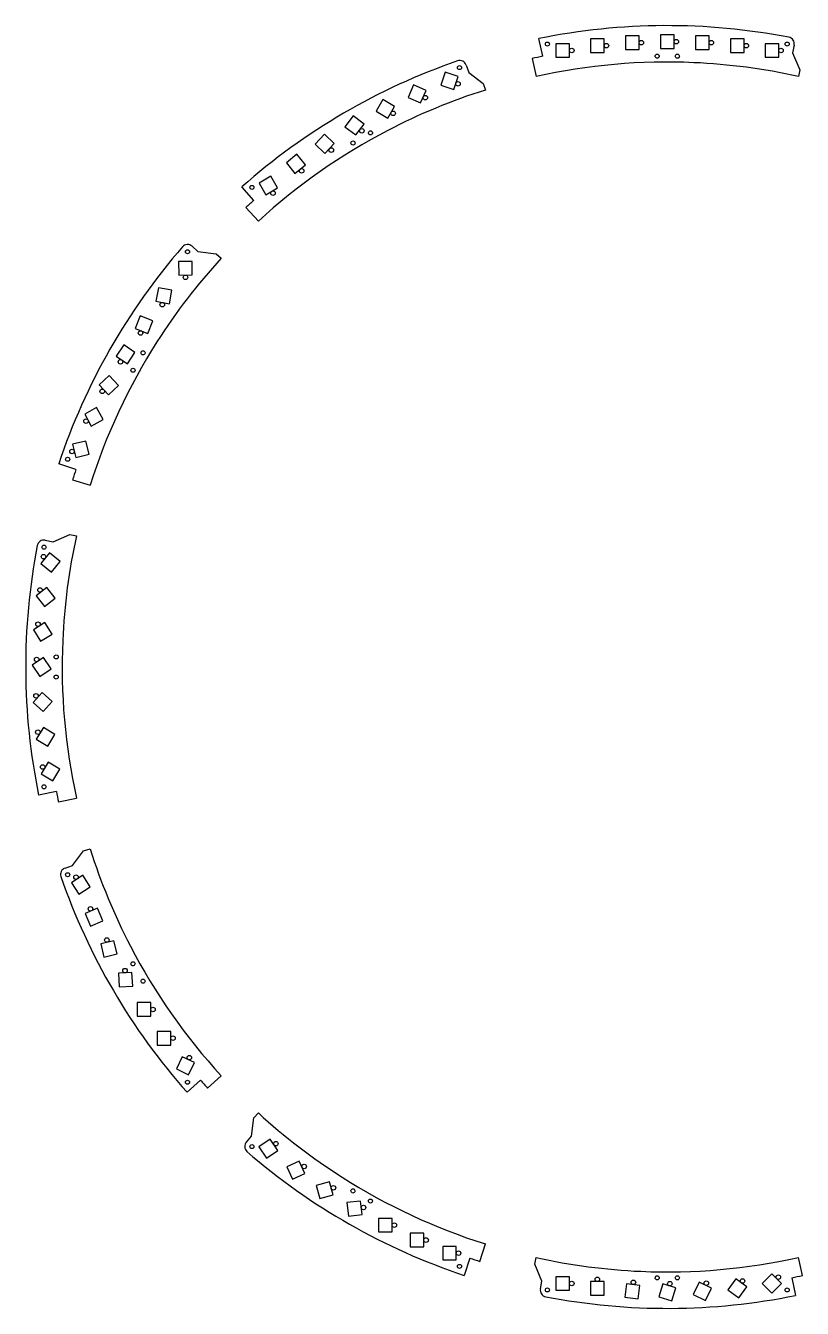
# Model space of a CAD drawing. Header units: millimetres. Extents: x -283 to 283, y -283 to 283.
# Drawn here: x -283 to 60, y -283 to 283 of the extents above; entities that cross this region are included whole.
import ezdxf

# ---------------------------------------------------------------- set-up
doc = ezdxf.new("R2010")
doc.units = ezdxf.units.MM
for name, color, linetype in [('Circle021', 7, 'CONTINUOUS'), ('Circle022', 7, 'CONTINUOUS'), ('Circle023', 7, 'CONTINUOUS'), ('Circle024', 7, 'CONTINUOUS'), ('Circle025', 7, 'CONTINUOUS'), ('Circle026', 7, 'CONTINUOUS'), ('Circle027', 7, 'CONTINUOUS'), ('Circle028', 7, 'CONTINUOUS'), ('Circle029', 7, 'CONTINUOUS'), ('Circle030', 7, 'CONTINUOUS'), ('Circle031', 7, 'CONTINUOUS'), ('Circle032', 7, 'CONTINUOUS'), ('Circle033', 7, 'CONTINUOUS'), ('Circle034', 7, 'CONTINUOUS'), ('Circle035', 7, 'CONTINUOUS'), ('Circle036', 7, 'CONTINUOUS'), ('Circle037', 7, 'CONTINUOUS'), ('Circle038', 7, 'CONTINUOUS'), ('Circle039', 7, 'CONTINUOUS'), ('Circle040', 7, 'CONTINUOUS'), ('Circle041', 7, 'CONTINUOUS'), ('Circle042', 7, 'CONTINUOUS'), ('Circle043', 7, 'CONTINUOUS'), ('Circle044', 7, 'CONTINUOUS'), ('Circle045', 7, 'CONTINUOUS'), ('Circle046', 7, 'CONTINUOUS'), ('Circle047', 7, 'CONTINUOUS'), ('Circle048', 7, 'CONTINUOUS'), ('Circle049', 7, 'CONTINUOUS'), ('Circle050', 7, 'CONTINUOUS'), ('Circle051', 7, 'CONTINUOUS'), ('Circle052', 7, 'CONTINUOUS'), ('Circle053', 7, 'CONTINUOUS'), ('Circle054', 7, 'CONTINUOUS'), ('Circle055', 7, 'CONTINUOUS'), ('Circle056', 7, 'CONTINUOUS'), ('Circle057', 7, 'CONTINUOUS'), ('Circle058', 7, 'CONTINUOUS'), ('Circle059', 7, 'CONTINUOUS'), ('Circle060', 7, 'CONTINUOUS'), ('Circle061', 7, 'CONTINUOUS'), ('Circle062', 7, 'CONTINUOUS'), ('Circle063', 7, 'CONTINUOUS'), ('Circle064', 7, 'CONTINUOUS'), ('Circle065', 7, 'CONTINUOUS'), ('Circle066', 7, 'CONTINUOUS'), ('Circle067', 7, 'CONTINUOUS'), ('Circle068', 7, 'CONTINUOUS'), ('Circle069', 7, 'CONTINUOUS'), ('inserts', 7, 'CONTINUOUS'), ('Rectangle021', 7, 'CONTINUOUS'), ('Rectangle022', 7, 'CONTINUOUS'), ('Rectangle023', 7, 'CONTINUOUS'), ('Rectangle024', 7, 'CONTINUOUS'), ('Rectangle025', 7, 'CONTINUOUS'), ('Rectangle026', 7, 'CONTINUOUS'), ('Rectangle027', 7, 'CONTINUOUS'), ('Rectangle028', 7, 'CONTINUOUS'), ('Rectangle029', 7, 'CONTINUOUS'), ('Rectangle030', 7, 'CONTINUOUS'), ('Rectangle031', 7, 'CONTINUOUS'), ('Rectangle032', 7, 'CONTINUOUS'), ('Rectangle033', 7, 'CONTINUOUS'), ('Rectangle034', 7, 'CONTINUOUS'), ('Rectangle035', 7, 'CONTINUOUS'), ('Rectangle036', 7, 'CONTINUOUS'), ('Rectangle037', 7, 'CONTINUOUS'), ('Rectangle038', 7, 'CONTINUOUS'), ('Rectangle039', 7, 'CONTINUOUS'), ('Rectangle040', 7, 'CONTINUOUS'), ('Rectangle041', 7, 'CONTINUOUS'), ('Rectangle042', 7, 'CONTINUOUS'), ('Rectangle043', 7, 'CONTINUOUS'), ('Rectangle044', 7, 'CONTINUOUS'), ('Rectangle045', 7, 'CONTINUOUS'), ('Rectangle046', 7, 'CONTINUOUS'), ('Rectangle047', 7, 'CONTINUOUS'), ('Rectangle048', 7, 'CONTINUOUS'), ('Rectangle049', 7, 'CONTINUOUS'), ('Rectangle050', 7, 'CONTINUOUS'), ('Rectangle051', 7, 'CONTINUOUS'), ('Rectangle052', 7, 'CONTINUOUS'), ('Rectangle053', 7, 'CONTINUOUS'), ('Rectangle054', 7, 'CONTINUOUS'), ('Rectangle055', 7, 'CONTINUOUS'), ('Rectangle056', 7, 'CONTINUOUS'), ('Rectangle057', 7, 'CONTINUOUS'), ('Rectangle058', 7, 'CONTINUOUS'), ('Rectangle059', 7, 'CONTINUOUS'), ('Rectangle060', 7, 'CONTINUOUS'), ('Rectangle061', 7, 'CONTINUOUS'), ('Rectangle062', 7, 'CONTINUOUS'), ('Rectangle063', 7, 'CONTINUOUS'), ('Rectangle064', 7, 'CONTINUOUS'), ('Rectangle065', 7, 'CONTINUOUS'), ('Rectangle066', 7, 'CONTINUOUS'), ('Rectangle067', 7, 'CONTINUOUS'), ('Rectangle068', 7, 'CONTINUOUS'), ('Rectangle069', 7, 'CONTINUOUS')]:
    doc.layers.add(name, color=color, linetype=linetype)

msp = doc.modelspace()

# ---------------------------------------------------------------- linework, layer by layer
at = {"layer": 'Circle021'}
msp.add_circle((50.15, 272.11), 1, dxfattribs=at)
at = {"layer": 'Circle022'}
msp.add_circle((34.85, 274.27), 1, dxfattribs=at)
at = {"layer": 'Circle023'}
msp.add_circle((19.45, 275.57), 1, dxfattribs=at)
at = {"layer": 'Circle024'}
msp.add_circle((4, 276), 1, dxfattribs=at)
at = {"layer": 'Circle025'}
msp.add_circle((-11.45, 275.57), 1, dxfattribs=at)
at = {"layer": 'Circle026'}
msp.add_circle((-26.85, 274.27), 1, dxfattribs=at)
at = {"layer": 'Circle027'}
msp.add_circle((-42.15, 272.11), 1, dxfattribs=at)
at = {"layer": 'Circle028'}
msp.add_circle((-92.3091, 257.424), 1, dxfattribs=at)
at = {"layer": 'Circle029'}
msp.add_circle((-106.771, 251.312), 1, dxfattribs=at)
at = {"layer": 'Circle030'}
msp.add_circle((-120.947, 244.368), 1, dxfattribs=at)
at = {"layer": 'Circle031'}
msp.add_circle((-134.785, 236.64), 1, dxfattribs=at)
at = {"layer": 'Circle032'}
msp.add_circle((-148.26, 228.165), 1, dxfattribs=at)
at = {"layer": 'Circle033'}
msp.add_circle((-161.337, 218.988), 1, dxfattribs=at)
at = {"layer": 'Circle034'}
msp.add_circle((-173.965, 209.148), 1, dxfattribs=at)
at = {"layer": 'Circle035'}
msp.add_circle((-212.567, 172.02), 1, dxfattribs=at)
at = {"layer": 'Circle036'}
msp.add_circle((-222.818, 159.915), 1, dxfattribs=at)
at = {"layer": 'Circle037'}
msp.add_circle((-232.396, 147.442), 1, dxfattribs=at)
at = {"layer": 'Circle038'}
msp.add_circle((-241.248, 134.678), 1, dxfattribs=at)
at = {"layer": 'Circle039'}
msp.add_circle((-249.296, 121.683), 1, dxfattribs=at)
at = {"layer": 'Circle040'}
msp.add_circle((-256.456, 108.495), 1, dxfattribs=at)
at = {"layer": 'Circle041'}
msp.add_circle((-262.619, 95.1528), 1, dxfattribs=at)
at = {"layer": 'Circle042'}
msp.add_circle((-275.206, 48.683), 1, dxfattribs=at)
at = {"layer": 'Circle043'}
msp.add_circle((-276.75, 33.9882), 1, dxfattribs=at)
at = {"layer": 'Circle044'}
msp.add_circle((-277.644, 18.87), 1, dxfattribs=at)
at = {"layer": 'Circle045'}
msp.add_circle((-278.234, 3.3181), 1, dxfattribs=at)
at = {"layer": 'Circle046'}
msp.add_circle((-278.522, -12.7512), 1, dxfattribs=at)
at = {"layer": 'Circle047'}
msp.add_circle((-277.692, -28.7785), 1, dxfattribs=at)
at = {"layer": 'Circle048'}
msp.add_circle((-275.564, -44.1331), 1, dxfattribs=at)
at = {"layer": 'Circle049'}
msp.add_circle((-260.902, -92.7308), 1, dxfattribs=at)
at = {"layer": 'Circle050'}
msp.add_circle((-254.507, -106.736), 1, dxfattribs=at)
at = {"layer": 'Circle051'}
msp.add_circle((-247.265, -120.511), 1, dxfattribs=at)
at = {"layer": 'Circle052'}
msp.add_circle((-239.234, -134.006), 1, dxfattribs=at)
at = {"layer": 'Circle053'}
msp.add_circle((-226.92, -151.16), 1, dxfattribs=at)
at = {"layer": 'Circle054'}
msp.add_circle((-218.1, -163.85), 1, dxfattribs=at)
at = {"layer": 'Circle055'}
msp.add_circle((-210.849, -172.414), 1, dxfattribs=at)
at = {"layer": 'Circle056'}
msp.add_circle((-172.684, -210.372), 1, dxfattribs=at)
at = {"layer": 'Circle057'}
msp.add_circle((-160.208, -220.447), 1, dxfattribs=at)
at = {"layer": 'Circle058'}
msp.add_circle((-147.303, -229.861), 1, dxfattribs=at)
at = {"layer": 'Circle059'}
msp.add_circle((-134.024, -238.578), 1, dxfattribs=at)
at = {"layer": 'Circle060'}
msp.add_circle((-120.41, -246.358), 1, dxfattribs=at)
at = {"layer": 'Circle061'}
msp.add_circle((-106.42, -252.95), 1, dxfattribs=at)
at = {"layer": 'Circle062'}
msp.add_circle((-92.09, -258.73), 1, dxfattribs=at)
at = {"layer": 'Circle063'}
msp.add_circle((-42.15, -272.11), 1, dxfattribs=at)
at = {"layer": 'Circle064'}
msp.add_circle((-30.88, -270.27), 1, dxfattribs=at)
at = {"layer": 'Circle065'}
msp.add_circle((-14.9501, -271.601), 1, dxfattribs=at)
at = {"layer": 'Circle066'}
msp.add_circle((1.13606, -272.165), 1, dxfattribs=at)
at = {"layer": 'Circle067'}
msp.add_circle((17.2217, -271.984), 1, dxfattribs=at)
at = {"layer": 'Circle068'}
msp.add_circle((33.2045, -271.036), 1, dxfattribs=at)
at = {"layer": 'Circle069'}
msp.add_circle((49.0103, -269.314), 1, dxfattribs=at)
at = {"layer": 'inserts'}
for p, q in [((-54.9684, 269.549), (-56.6323, 277.361)), ((55.9944, 274.446), (55.288, 271.021)), ((-59.584, 268.566), (-57.8305, 260.663)), ((55.288, 271.021), (58.4375, 263.6)), ((-88.7305, 265.674), (-87.6298, 262.355)), ((-87.6298, 262.355), (-81.1915, 257.503)), ((58.4375, 263.6), (57.8316, 260.662)), ((-81.1915, 257.503), (-80.2475, 254.656)), ((-182.378, 205.952), (-187.725, 211.885)), ((-185.884, 202.793), (-180.414, 196.825)), ((-209.68, 185.716), (-207.067, 183.391)), ((-207.067, 183.391), (-199.065, 182.408)), ((-199.065, 182.408), (-196.824, 180.415)), ((-260.92, 87.1705), (-268.518, 89.6354)), ((-262.377, 82.6819), (-254.656, 80.2486)), ((-271.021, 55.288), (-263.6, 58.4375)), ((-263.6, 58.4375), (-260.662, 57.8316)), ((-274.446, 55.9944), (-271.021, 55.288)), ((-269.549, -54.9684), (-277.361, -56.6323)), ((-268.566, -59.584), (-260.663, -57.8305)), ((-262.355, -87.6298), (-257.503, -81.1915)), ((-257.503, -81.1915), (-254.656, -80.2475)), ((-265.674, -88.7305), (-262.355, -87.6298)), ((-202.793, -185.884), (-196.825, -180.414)), ((-205.952, -182.378), (-211.885, -187.725)), ((-182.408, -199.065), (-180.415, -196.824)), ((-183.391, -207.067), (-182.408, -199.065)), ((-185.716, -209.68), (-183.391, -207.067)), ((-82.6819, -262.377), (-80.2486, -254.656)), ((-87.1705, -260.92), (-89.6354, -268.518)), ((-58.4375, -263.6), (-57.8316, -260.662)), ((-55.288, -271.021), (-58.4375, -263.6)), ((59.584, -268.566), (57.8305, -260.663)), ((-55.9944, -274.446), (-55.288, -271.021)), ((54.9684, -269.549), (56.6323, -277.361))]:
    msp.add_line(p, q, dxfattribs=at)
for centre in [(-52.8763, 274.962), (52.8763, 274.962), (-4.44461, 269.629), (-91.6888, 264.562), (-138.664, 231.284), (-183.273, 211.686), (-211.686, 183.273), (-235.728, 130.965), (-264.562, 91.6888), (-274.962, 52.8763), (-269.629, -4.44461), (-274.962, -52.8763), (-264.562, -91.6888), (-231.284, -138.664), (-211.686, -183.273), (-183.273, -211.686), (-130.965, -235.728), (-91.6888, -264.562), (4.44461, -269.629), (-52.8763, -274.962), (52.8763, -274.962)]:
    msp.add_circle(centre, 0.9, dxfattribs=at)
for centre, radius, start, end in [((0, 0), 283.084, 79.0771, 101.54), ((53.077, 275.033), 2.97587, -11.3739, 79.0771), ((0, 0), 283.084, 109.077, 131.54), ((-91.5505, 264.724), 2.97587, 18.6261, 109.077), ((0, 0), 275.097, 101.526, 102.509), ((0, 0), 275.097, 131.526, 132.509), ((0, 0), 283.084, 139.077, 161.54), ((-211.647, 183.483), 2.97587, 48.6261, 139.077), ((0, 0), 275.097, 161.526, 162.509), ((0, 0), 283.084, 169.077, -168.46), ((-275.033, 53.077), 2.97587, 78.6261, 169.077), ((0, 0), 275.097, -168.474, -167.491), ((-264.724, -91.5505), 2.97587, 108.626, -160.923), ((0, 0), 283.084, -160.923, -138.46), ((0, 0), 275.097, -138.474, -137.491), ((-183.483, -211.647), 2.97587, 138.626, -130.923), ((0, 0), 283.084, -130.923, -108.46), ((0, 0), 275.097, -108.474, -107.491), ((0, 0), 275.097, -78.4739, -77.491), ((-53.077, -275.033), 2.97587, 168.626, -100.923), ((0, 0), 283.084, -100.923, -78.4598)]:
    msp.add_arc(centre, radius, start, end, dxfattribs=at)
for points, knots in [([(57.8316, 260.662), (42.6559, 264.03), (27.1856, 266.068), (11.6555, 266.746), (-11.6398, 267.768), (-35.0671, 265.717), (-57.8305, 260.663)], [0, 0, 0, 0, 0.4, 0.4, 0.4, 1, 1, 1, 1]), ([(5.34461, 269.629), (5.34536, 269.851), (5.25983, 270.072), (5.10971, 270.236), (4.93608, 270.428), (4.67597, 270.538), (4.41689, 270.529), (4.19497, 270.523), (3.97694, 270.43), (3.81809, 270.275), (3.63102, 270.096), (3.52899, 269.833), (3.54631, 269.574), (3.55923, 269.352), (3.65818, 269.137), (3.81809, 268.983), (3.97694, 268.828), (4.19497, 268.736), (4.41689, 268.73), (4.63876, 268.722), (4.86206, 268.801), (5.03016, 268.946), (5.22792, 269.113), (5.34597, 269.37), (5.34461, 269.629)], [0, 0, 0, 0, 0.117647, 0.117647, 0.117647, 0.254902, 0.254902, 0.254902, 0.372549, 0.372549, 0.372549, 0.509804, 0.509804, 0.509804, 0.627451, 0.627451, 0.627451, 0.745098, 0.745098, 0.745098, 0.862745, 0.862745, 0.862745, 1, 1, 1, 1]), ([(-80.2475, 254.656), (-95.0739, 249.985), (-109.491, 244.015), (-123.279, 236.837), (-143.964, 226.074), (-163.227, 212.584), (-180.414, 196.825)], [0, 0, 0, 0, 0.4, 0.4, 0.4, 1, 1, 1, 1]), ([(-130.186, 236.178), (-130.296, 236.371), (-130.481, 236.519), (-130.693, 236.586), (-130.939, 236.666), (-131.22, 236.631), (-131.439, 236.493), (-131.628, 236.377), (-131.771, 236.188), (-131.831, 235.974), (-131.903, 235.725), (-131.86, 235.446), (-131.716, 235.231), (-131.594, 235.046), (-131.401, 234.909), (-131.185, 234.855), (-130.97, 234.8), (-130.735, 234.83), (-130.54, 234.935), (-130.344, 235.04), (-130.19, 235.219), (-130.117, 235.429), (-130.029, 235.673), (-130.055, 235.954), (-130.186, 236.178)], [0, 0, 0, 0, 0.117647, 0.117647, 0.117647, 0.254902, 0.254902, 0.254902, 0.372549, 0.372549, 0.372549, 0.509804, 0.509804, 0.509804, 0.627451, 0.627451, 0.627451, 0.745098, 0.745098, 0.745098, 0.862745, 0.862745, 0.862745, 1, 1, 1, 1]), ([(-196.824, 180.415), (-207.329, 168.956), (-216.829, 156.577), (-225.181, 143.467), (-237.713, 123.803), (-247.651, 102.489), (-254.656, 80.2486)], [0, 0, 0, 0, 0.4, 0.4, 0.4, 1, 1, 1, 1]), ([(-230.834, 139.443), (-231.025, 139.555), (-231.259, 139.591), (-231.476, 139.543), (-231.73, 139.489), (-231.955, 139.319), (-232.076, 139.09), (-232.182, 138.894), (-232.211, 138.659), (-232.156, 138.444), (-232.094, 138.193), (-231.917, 137.972), (-231.685, 137.858), (-231.486, 137.759), (-231.251, 137.737), (-231.037, 137.798), (-230.823, 137.858), (-230.635, 138.001), (-230.518, 138.19), (-230.401, 138.378), (-230.357, 138.611), (-230.399, 138.829), (-230.445, 139.084), (-230.608, 139.315), (-230.834, 139.443)], [0, 0, 0, 0, 0.117647, 0.117647, 0.117647, 0.254902, 0.254902, 0.254902, 0.372549, 0.372549, 0.372549, 0.509804, 0.509804, 0.509804, 0.627451, 0.627451, 0.627451, 0.745098, 0.745098, 0.745098, 0.862745, 0.862745, 0.862745, 1, 1, 1, 1]), ([(-260.662, 57.8316), (-264.03, 42.6559), (-266.068, 27.1856), (-266.746, 11.6555), (-267.768, -11.6398), (-265.717, -35.0671), (-260.663, -57.8305)], [0, 0, 0, 0, 0.4, 0.4, 0.4, 1, 1, 1, 1]), ([(-269.629, 5.34461), (-269.851, 5.34536), (-270.072, 5.25983), (-270.236, 5.10971), (-270.428, 4.93608), (-270.538, 4.67597), (-270.529, 4.41689), (-270.523, 4.19497), (-270.43, 3.97694), (-270.275, 3.81809), (-270.096, 3.63102), (-269.833, 3.52899), (-269.574, 3.54631), (-269.352, 3.55923), (-269.137, 3.65818), (-268.983, 3.81809), (-268.828, 3.97694), (-268.736, 4.19497), (-268.73, 4.41689), (-268.722, 4.63876), (-268.801, 4.86206), (-268.946, 5.03016), (-269.113, 5.22792), (-269.37, 5.34597), (-269.629, 5.34461)], [0, 0, 0, 0, 0.117647, 0.117647, 0.117647, 0.254902, 0.254902, 0.254902, 0.372549, 0.372549, 0.372549, 0.509804, 0.509804, 0.509804, 0.627451, 0.627451, 0.627451, 0.745098, 0.745098, 0.745098, 0.862745, 0.862745, 0.862745, 1, 1, 1, 1]), ([(-254.656, -80.2475), (-249.985, -95.0739), (-244.015, -109.491), (-236.837, -123.279), (-226.074, -143.964), (-212.584, -163.227), (-196.825, -180.414)], [0, 0, 0, 0, 0.4, 0.4, 0.4, 1, 1, 1, 1]), ([(-236.178, -130.186), (-236.371, -130.296), (-236.519, -130.481), (-236.586, -130.693), (-236.666, -130.939), (-236.631, -131.22), (-236.493, -131.439), (-236.377, -131.628), (-236.188, -131.771), (-235.974, -131.831), (-235.725, -131.903), (-235.446, -131.86), (-235.231, -131.716), (-235.046, -131.594), (-234.909, -131.401), (-234.855, -131.185), (-234.8, -130.97), (-234.83, -130.735), (-234.935, -130.54), (-235.04, -130.344), (-235.219, -130.19), (-235.429, -130.117), (-235.673, -130.029), (-235.954, -130.055), (-236.178, -130.186)], [0, 0, 0, 0, 0.117647, 0.117647, 0.117647, 0.254902, 0.254902, 0.254902, 0.372549, 0.372549, 0.372549, 0.509804, 0.509804, 0.509804, 0.627451, 0.627451, 0.627451, 0.745098, 0.745098, 0.745098, 0.862745, 0.862745, 0.862745, 1, 1, 1, 1]), ([(-180.415, -196.824), (-168.956, -207.329), (-156.577, -216.829), (-143.467, -225.181), (-123.803, -237.713), (-102.489, -247.651), (-80.2486, -254.656)], [0, 0, 0, 0, 0.4, 0.4, 0.4, 1, 1, 1, 1]), ([(-139.443, -230.834), (-139.555, -231.025), (-139.591, -231.259), (-139.543, -231.476), (-139.489, -231.73), (-139.319, -231.955), (-139.09, -232.076), (-138.894, -232.182), (-138.659, -232.211), (-138.444, -232.156), (-138.193, -232.094), (-137.972, -231.917), (-137.858, -231.685), (-137.759, -231.486), (-137.737, -231.251), (-137.798, -231.037), (-137.858, -230.823), (-138.001, -230.635), (-138.19, -230.518), (-138.378, -230.401), (-138.611, -230.357), (-138.829, -230.399), (-139.084, -230.445), (-139.315, -230.608), (-139.443, -230.834)], [0, 0, 0, 0, 0.117647, 0.117647, 0.117647, 0.254902, 0.254902, 0.254902, 0.372549, 0.372549, 0.372549, 0.509804, 0.509804, 0.509804, 0.627451, 0.627451, 0.627451, 0.745098, 0.745098, 0.745098, 0.862745, 0.862745, 0.862745, 1, 1, 1, 1]), ([(-57.8316, -260.662), (-42.6559, -264.03), (-27.1856, -266.068), (-11.6555, -266.746), (11.6398, -267.768), (35.0671, -265.717), (57.8305, -260.663)], [0, 0, 0, 0, 0.4, 0.4, 0.4, 1, 1, 1, 1]), ([(-5.34461, -269.629), (-5.34536, -269.851), (-5.25983, -270.072), (-5.10971, -270.236), (-4.93608, -270.428), (-4.67597, -270.538), (-4.41689, -270.529), (-4.19497, -270.523), (-3.97694, -270.43), (-3.81809, -270.275), (-3.63102, -270.096), (-3.52899, -269.833), (-3.54631, -269.574), (-3.55923, -269.352), (-3.65818, -269.137), (-3.81809, -268.983), (-3.97694, -268.828), (-4.19497, -268.736), (-4.41689, -268.73), (-4.63876, -268.722), (-4.86206, -268.801), (-5.03016, -268.946), (-5.22792, -269.113), (-5.34597, -269.37), (-5.34461, -269.629)], [0, 0, 0, 0, 0.117647, 0.117647, 0.117647, 0.254902, 0.254902, 0.254902, 0.372549, 0.372549, 0.372549, 0.509804, 0.509804, 0.509804, 0.627451, 0.627451, 0.627451, 0.745098, 0.745098, 0.745098, 0.862745, 0.862745, 0.862745, 1, 1, 1, 1])]:
    msp.add_open_spline(points, degree=3, knots=knots, dxfattribs=at)
at = {"layer": 'Rectangle021'}
for p, q in [((49.15, 275.11), (43.15, 275.11)), ((43.15, 275.11), (43.15, 269.11)), ((49.15, 269.11), (49.15, 275.11)), ((43.15, 269.11), (49.15, 269.11))]:
    msp.add_line(p, q, dxfattribs=at)
at = {"layer": 'Rectangle022'}
for p, q in [((33.85, 277.27), (27.85, 277.27)), ((27.85, 277.27), (27.85, 271.27)), ((33.85, 271.27), (33.85, 277.27)), ((27.85, 271.27), (33.85, 271.27))]:
    msp.add_line(p, q, dxfattribs=at)
at = {"layer": 'Rectangle023'}
for p, q in [((18.45, 278.57), (12.45, 278.57)), ((12.45, 278.57), (12.45, 272.57)), ((18.45, 272.57), (18.45, 278.57)), ((12.45, 272.57), (18.45, 272.57))]:
    msp.add_line(p, q, dxfattribs=at)
at = {"layer": 'Rectangle024'}
for p, q in [((3, 279), (-3, 279)), ((-3, 279), (-3, 273)), ((3, 273), (3, 279)), ((-3, 273), (3, 273))]:
    msp.add_line(p, q, dxfattribs=at)
at = {"layer": 'Rectangle025'}
for p, q in [((-12.45, 278.57), (-18.45, 278.57)), ((-18.45, 278.57), (-18.45, 272.57)), ((-12.45, 272.57), (-12.45, 278.57)), ((-18.45, 272.57), (-12.45, 272.57))]:
    msp.add_line(p, q, dxfattribs=at)
at = {"layer": 'Rectangle026'}
for p, q in [((-27.85, 277.27), (-33.85, 277.27)), ((-33.85, 277.27), (-33.85, 271.27)), ((-27.85, 271.27), (-27.85, 277.27)), ((-33.85, 271.27), (-27.85, 271.27))]:
    msp.add_line(p, q, dxfattribs=at)
at = {"layer": 'Rectangle027'}
for p, q in [((-43.15, 275.11), (-49.15, 275.11)), ((-49.15, 275.11), (-49.15, 269.11)), ((-43.15, 269.11), (-43.15, 275.11)), ((-49.15, 269.11), (-43.15, 269.11))]:
    msp.add_line(p, q, dxfattribs=at)
at = {"layer": 'Rectangle028'}
for p, q in [((-97.9465, 262.545), (-99.9049, 256.873)), ((-92.2751, 260.587), (-97.9465, 262.545)), ((-94.2335, 254.915), (-92.2751, 260.587)), ((-99.9049, 256.873), (-94.2335, 254.915))]:
    msp.add_line(p, q, dxfattribs=at)
at = {"layer": 'Rectangle029'}
for p, q in [((-111.928, 256.916), (-114.386, 251.442)), ((-106.454, 254.458), (-111.928, 256.916)), ((-114.386, 251.442), (-108.912, 248.984)), ((-108.912, 248.984), (-106.454, 254.458))]:
    msp.add_line(p, q, dxfattribs=at)
at = {"layer": 'Rectangle030'}
for p, q in [((-125.505, 250.469), (-128.509, 245.275)), ((-120.311, 247.465), (-125.505, 250.469)), ((-128.509, 245.275), (-123.315, 242.271)), ((-123.315, 242.271), (-120.311, 247.465))]:
    msp.add_line(p, q, dxfattribs=at)
at = {"layer": 'Rectangle031'}
for p, q in [((-138.626, 243.216), (-142.196, 238.394)), ((-142.196, 238.394), (-137.374, 234.824)), ((-133.804, 239.646), (-138.626, 243.216)), ((-137.374, 234.824), (-133.804, 239.646))]:
    msp.add_line(p, q, dxfattribs=at)
at = {"layer": 'Rectangle032'}
for p, q in [((-151.268, 235.161), (-155.401, 230.812)), ((-146.919, 231.028), (-151.268, 235.161)), ((-155.401, 230.812), (-151.052, 226.679)), ((-151.052, 226.679), (-146.919, 231.028))]:
    msp.add_line(p, q, dxfattribs=at)
at = {"layer": 'Rectangle033'}
for p, q in [((-163.401, 226.319), (-168.069, 222.549)), ((-168.069, 222.549), (-164.299, 217.881)), ((-164.299, 217.881), (-159.631, 221.651)), ((-159.631, 221.651), (-163.401, 226.319))]:
    msp.add_line(p, q, dxfattribs=at)
at = {"layer": 'Rectangle034'}
for p, q in [((-174.988, 216.695), (-180.135, 213.612)), ((-171.905, 211.548), (-174.988, 216.695)), ((-180.135, 213.612), (-177.052, 208.465)), ((-177.052, 208.465), (-171.905, 211.548))]:
    msp.add_line(p, q, dxfattribs=at)
at = {"layer": 'Rectangle035'}
for p, q in [((-209.59, 179.03), (-215.59, 179.01)), ((-215.59, 179.01), (-215.57, 173.01)), ((-209.57, 173.03), (-209.59, 179.03)), ((-215.57, 173.01), (-209.57, 173.03))]:
    msp.add_line(p, q, dxfattribs=at)
at = {"layer": 'Rectangle036'}
for p, q in [((-224.513, 167.34), (-225.59, 161.437)), ((-218.61, 166.263), (-224.513, 167.34)), ((-219.687, 160.36), (-218.61, 166.263)), ((-225.59, 161.437), (-219.687, 160.36))]:
    msp.add_line(p, q, dxfattribs=at)
at = {"layer": 'Rectangle037'}
for p, q in [((-232.602, 155.055), (-234.815, 149.478)), ((-227.025, 152.842), (-232.602, 155.055)), ((-234.815, 149.478), (-229.238, 147.265)), ((-229.238, 147.265), (-227.025, 152.842))]:
    msp.add_line(p, q, dxfattribs=at)
at = {"layer": 'Rectangle038'}
for p, q in [((-239.841, 142.162), (-243.182, 137.179)), ((-234.858, 138.821), (-239.841, 142.162)), ((-243.182, 137.179), (-238.199, 133.838)), ((-238.199, 133.838), (-234.858, 138.821))]:
    msp.add_line(p, q, dxfattribs=at)
at = {"layer": 'Rectangle039'}
for p, q in [((-246.221, 128.65), (-250.61, 124.559)), ((-250.61, 124.559), (-246.519, 120.17)), ((-242.13, 124.261), (-246.221, 128.65)), ((-246.519, 120.17), (-242.13, 124.261))]:
    msp.add_line(p, q, dxfattribs=at)
at = {"layer": 'Rectangle040'}
for p, q in [((-251.764, 114.494), (-257.024, 111.606)), ((-248.876, 109.234), (-251.764, 114.494)), ((-257.024, 111.606), (-254.136, 106.346)), ((-254.136, 106.346), (-248.876, 109.234))]:
    msp.add_line(p, q, dxfattribs=at)
at = {"layer": 'Rectangle041'}
for p, q in [((-256.516, 99.7094), (-262.349, 98.3036)), ((-262.349, 98.3036), (-260.944, 92.4706)), ((-255.111, 93.8764), (-256.516, 99.7094)), ((-260.944, 92.4706), (-255.111, 93.8764))]:
    msp.add_line(p, q, dxfattribs=at)
at = {"layer": 'Rectangle042'}
for p, q in [((-272.532, 50.3716), (-276.332, 45.7279)), ((-276.332, 45.7279), (-271.688, 41.9284)), ((-267.888, 46.5721), (-272.532, 50.3716)), ((-271.688, 41.9284), (-267.888, 46.5721))]:
    msp.add_line(p, q, dxfattribs=at)
at = {"layer": 'Rectangle043'}
for p, q in [((-273.776, 35.0638), (-278.484, 31.3435)), ((-270.056, 30.3565), (-273.776, 35.0638)), ((-278.484, 31.3435), (-274.764, 26.6362)), ((-274.764, 26.6362), (-270.056, 30.3565))]:
    msp.add_line(p, q, dxfattribs=at)
at = {"layer": 'Rectangle044'}
for p, q in [((-274.561, 19.5709), (-279.691, 16.4591)), ((-271.449, 14.4409), (-274.561, 19.5709)), ((-279.691, 16.4591), (-276.579, 11.3291)), ((-276.579, 11.3291), (-271.449, 14.4409))]:
    msp.add_line(p, q, dxfattribs=at)
at = {"layer": 'Rectangle045'}
for p, q in [((-275.187, 4.16398), (-280.164, 0.81317)), ((-280.164, 0.81317), (-276.813, -4.16398)), ((-271.836, -0.81317), (-275.187, 4.16398)), ((-276.813, -4.16398), (-271.836, -0.81317))]:
    msp.add_line(p, q, dxfattribs=at)
at = {"layer": 'Rectangle046'}
for p, q in [((-275.76, -11.2116), (-279.808, -15.6402)), ((-271.332, -15.2598), (-275.76, -11.2116)), ((-279.808, -15.6402), (-275.38, -19.6884)), ((-275.38, -19.6884), (-271.332, -15.2598))]:
    msp.add_line(p, q, dxfattribs=at)
at = {"layer": 'Rectangle047'}
for p, q in [((-275.283, -26.73), (-278.39, -31.8627)), ((-270.15, -29.8373), (-275.283, -26.73)), ((-278.39, -31.8627), (-273.257, -34.97)), ((-273.257, -34.97), (-270.15, -29.8373))]:
    msp.add_line(p, q, dxfattribs=at)
at = {"layer": 'Rectangle048'}
for p, q in [((-273.188, -42.0466), (-276.213, -47.228)), ((-268.007, -45.072), (-273.188, -42.0466)), ((-271.032, -50.2534), (-268.007, -45.072)), ((-276.213, -47.228), (-271.032, -50.2534))]:
    msp.add_line(p, q, dxfattribs=at)
at = {"layer": 'Rectangle049'}
for p, q in [((-257.839, -91.9419), (-262.878, -95.1992)), ((-262.878, -95.1992), (-259.621, -100.238)), ((-254.582, -96.9808), (-257.839, -91.9419)), ((-259.621, -100.238), (-254.582, -96.9808))]:
    msp.add_line(p, q, dxfattribs=at)
at = {"layer": 'Rectangle050'}
for p, q in [((-251.355, -106.489), (-256.881, -108.825)), ((-249.019, -112.015), (-251.355, -106.489)), ((-256.881, -108.825), (-254.545, -114.351)), ((-254.545, -114.351), (-249.019, -112.015))]:
    msp.add_line(p, q, dxfattribs=at)
at = {"layer": 'Rectangle051'}
for p, q in [((-244.117, -120.815), (-249.965, -122.157)), ((-249.965, -122.157), (-248.623, -128.005)), ((-242.775, -126.663), (-244.117, -120.815)), ((-248.623, -128.005), (-242.775, -126.663))]:
    msp.add_line(p, q, dxfattribs=at)
at = {"layer": 'Rectangle052'}
for p, q in [((-236.185, -134.844), (-242.176, -135.165)), ((-242.176, -135.165), (-241.855, -141.156)), ((-235.864, -140.835), (-236.185, -134.844)), ((-241.855, -141.156), (-235.864, -140.835))]:
    msp.add_line(p, q, dxfattribs=at)
at = {"layer": 'Rectangle053'}
for p, q in [((-227.92, -148.16), (-233.92, -148.16)), ((-233.92, -148.16), (-233.92, -154.16)), ((-227.92, -154.16), (-227.92, -148.16)), ((-233.92, -154.16), (-227.92, -154.16))]:
    msp.add_line(p, q, dxfattribs=at)
at = {"layer": 'Rectangle054'}
for p, q in [((-219.1, -160.85), (-225.1, -160.85)), ((-225.1, -160.85), (-225.1, -166.85)), ((-219.1, -166.85), (-219.1, -160.85)), ((-225.1, -166.85), (-219.1, -166.85))]:
    msp.add_line(p, q, dxfattribs=at)
at = {"layer": 'Rectangle055'}
for p, q in [((-213.986, -172.017), (-216.583, -177.426)), ((-208.577, -174.614), (-213.986, -172.017)), ((-211.174, -180.023), (-208.577, -174.614)), ((-216.583, -177.426), (-211.174, -180.023))]:
    msp.add_line(p, q, dxfattribs=at)
at = {"layer": 'Rectangle056'}
for p, q in [((-175.174, -208.423), (-180.177, -211.734)), ((-171.863, -213.426), (-175.174, -208.423)), ((-180.177, -211.734), (-176.866, -216.737)), ((-176.866, -216.737), (-171.863, -213.426))]:
    msp.add_line(p, q, dxfattribs=at)
at = {"layer": 'Rectangle057'}
for p, q in [((-162.358, -218.128), (-167.822, -220.608)), ((-167.822, -220.608), (-165.342, -226.072)), ((-159.878, -223.592), (-162.358, -218.128)), ((-165.342, -226.072), (-159.878, -223.592))]:
    msp.add_line(p, q, dxfattribs=at)
at = {"layer": 'Rectangle058'}
for p, q in [((-149.061, -227.233), (-154.847, -228.821)), ((-154.847, -228.821), (-153.259, -234.607)), ((-147.473, -233.019), (-149.061, -227.233)), ((-153.259, -234.607), (-147.473, -233.019))]:
    msp.add_line(p, q, dxfattribs=at)
at = {"layer": 'Rectangle059'}
for p, q in [((-135.35, -235.707), (-141.313, -236.37)), ((-141.313, -236.37), (-140.65, -242.333)), ((-134.687, -241.67), (-135.35, -235.707)), ((-140.65, -242.333), (-134.687, -241.67))]:
    msp.add_line(p, q, dxfattribs=at)
at = {"layer": 'Rectangle060'}
for p, q in [((-121.419, -243.361), (-127.419, -243.379)), ((-127.419, -243.379), (-127.401, -249.379)), ((-121.401, -249.361), (-121.419, -243.361)), ((-127.401, -249.379), (-121.401, -249.361))]:
    msp.add_line(p, q, dxfattribs=at)
at = {"layer": 'Rectangle061'}
for p, q in [((-107.42, -249.95), (-113.42, -249.95)), ((-113.42, -249.95), (-113.42, -255.95)), ((-107.42, -255.95), (-107.42, -249.95)), ((-113.42, -255.95), (-107.42, -255.95))]:
    msp.add_line(p, q, dxfattribs=at)
at = {"layer": 'Rectangle062'}
for p, q in [((-93.09, -255.73), (-99.09, -255.73)), ((-99.09, -255.73), (-99.09, -261.73)), ((-93.09, -261.73), (-93.09, -255.73)), ((-99.09, -261.73), (-93.09, -261.73))]:
    msp.add_line(p, q, dxfattribs=at)
at = {"layer": 'Rectangle063'}
for p, q in [((-43.15, -269.11), (-49.15, -269.11)), ((-49.15, -269.11), (-49.15, -275.11)), ((-43.15, -275.11), (-43.15, -269.11)), ((-49.15, -275.11), (-43.15, -275.11))]:
    msp.add_line(p, q, dxfattribs=at)
at = {"layer": 'Rectangle064'}
for p, q in [((-27.8726, -271.248), (-33.8724, -271.293)), ((-33.8724, -271.293), (-33.8274, -277.292)), ((-27.8276, -277.247), (-27.8726, -271.248)), ((-33.8274, -277.292), (-27.8276, -277.247))]:
    msp.add_line(p, q, dxfattribs=at)
at = {"layer": 'Rectangle065'}
for p, q in [((-18.0515, -272.219), (-18.8014, -278.172)), ((-12.0986, -272.968), (-18.0515, -272.219)), ((-12.8485, -278.921), (-12.0986, -272.968)), ((-18.8014, -278.172), (-12.8485, -278.921))]:
    msp.add_line(p, q, dxfattribs=at)
at = {"layer": 'Rectangle066'}
for p, q in [((-2.02441, -272.271), (-3.72851, -278.024)), ((3.72851, -273.976), (-2.02441, -272.271)), ((2.02441, -279.729), (3.72851, -273.976)), ((-3.72851, -278.024), (2.02441, -279.729))]:
    msp.add_line(p, q, dxfattribs=at)
at = {"layer": 'Rectangle067'}
for p, q in [((14.0891, -271.552), (11.4316, -276.931)), ((19.4684, -274.209), (14.0891, -271.552)), ((11.4316, -276.931), (16.8109, -279.588)), ((16.8109, -279.588), (19.4684, -274.209))]:
    msp.add_line(p, q, dxfattribs=at)
at = {"layer": 'Rectangle068'}
for p, q in [((30.1907, -270.079), (26.6589, -274.929)), ((35.0411, -273.611), (30.1907, -270.079)), ((26.6589, -274.929), (31.5093, -278.461)), ((31.5093, -278.461), (35.0411, -273.611))]:
    msp.add_line(p, q, dxfattribs=at)
at = {"layer": 'Rectangle069'}
for p, q in [((46.1981, -267.868), (41.9076, -272.062)), ((50.3924, -272.158), (46.1981, -267.868)), ((41.9076, -272.062), (46.1019, -276.352)), ((46.1019, -276.352), (50.3924, -272.158))]:
    msp.add_line(p, q, dxfattribs=at)

doc.saveas('drawing.dxf')
